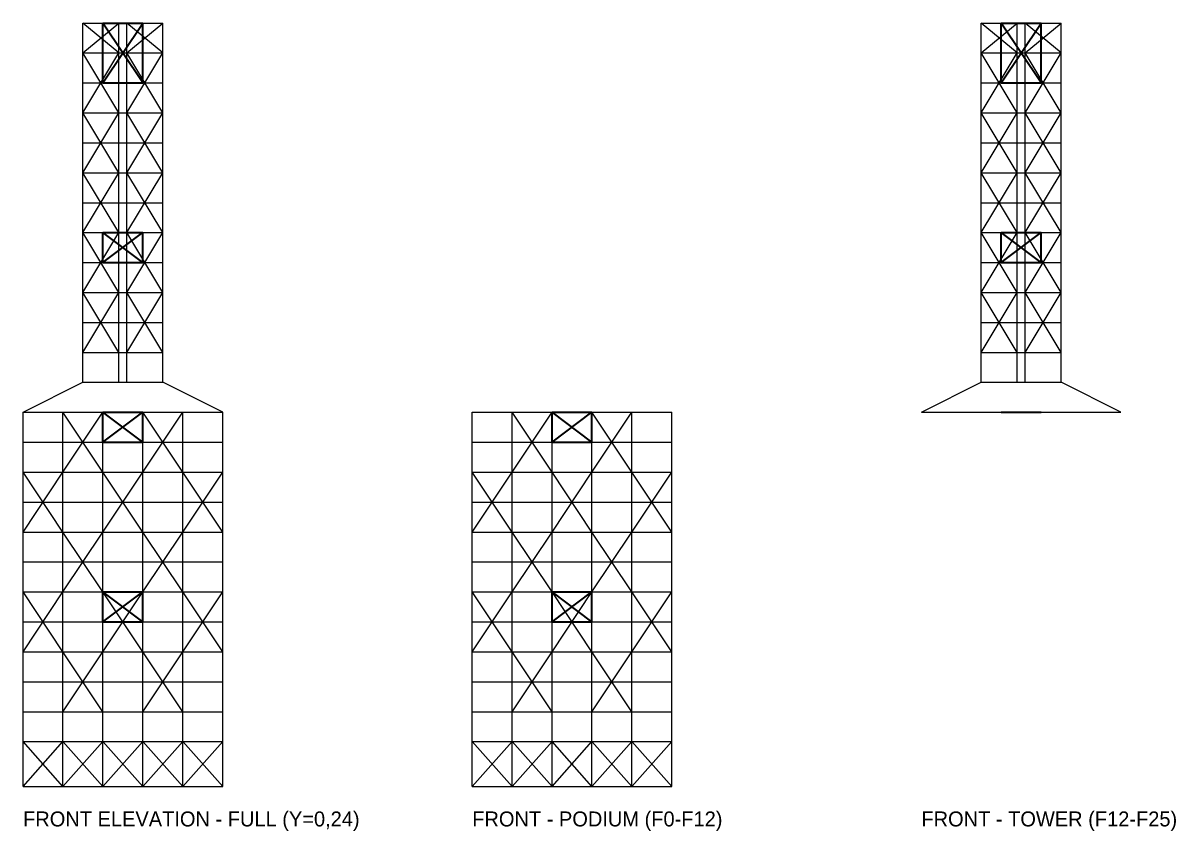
# Model space of a CAD drawing. Header units: metres. Extents: x -300 to 244, y -1173 to 40.
# Drawn here: x 0 to 231, y -158.9 to 3 of the extents above; entities that cross this region are included whole.
import ezdxf

# ---------------------------------------------------------------- set-up
doc = ezdxf.new("R2010")
doc.units = ezdxf.units.M
for name, color, linetype, lineweight in [('VIEW_BRACE', 1, 'Continuous', 18), ('VIEW_BRIDGE', 6, 'Continuous', 35), ('VIEW_FRONT', 5, 'Continuous', 25), ('VIEW_TITLE', 7, 'Continuous', 0)]:
    doc.layers.add(name, color=color, linetype=linetype, lineweight=lineweight)

msp = doc.modelspace()

# ---------------------------------------------------------------- linework, layer by layer
at = {"layer": 'VIEW_BRACE'}
for p, q in [((12, -15), (19.2, -3)), ((19.2, -15), (12, -3)), ((12, -15), (19.2, -3)), ((19.2, -15), (12, -3)), ((20.8, -15), (28, -3)), ((28, -15), (20.8, -3)), ((20.8, -15), (28, -3)), ((28, -15), (20.8, -3)), ((192, -15), (199.2, -3)), ((199.2, -15), (192, -3)), ((192, -15), (199.2, -3)), ((199.2, -15), (192, -3)), ((200.8, -15), (208, -3)), ((208, -15), (200.8, -3)), ((200.8, -15), (208, -3)), ((208, -15), (200.8, -3)), ((12, -27), (19.2, -15)), ((19.2, -27), (12, -15)), ((12, -27), (19.2, -15)), ((19.2, -27), (12, -15)), ((20.8, -27), (28, -15)), ((28, -27), (20.8, -15)), ((20.8, -27), (28, -15)), ((28, -27), (20.8, -15)), ((192, -27), (199.2, -15)), ((199.2, -27), (192, -15)), ((192, -27), (199.2, -15)), ((199.2, -27), (192, -15)), ((200.8, -27), (208, -15)), ((208, -27), (200.8, -15)), ((200.8, -27), (208, -15)), ((208, -27), (200.8, -15)), ((12, -39), (19.2, -27)), ((19.2, -39), (12, -27)), ((12, -39), (19.2, -27)), ((19.2, -39), (12, -27)), ((20.8, -39), (28, -27)), ((28, -39), (20.8, -27)), ((20.8, -39), (28, -27)), ((28, -39), (20.8, -27)), ((192, -39), (199.2, -27)), ((199.2, -39), (192, -27)), ((192, -39), (199.2, -27)), ((199.2, -39), (192, -27)), ((200.8, -39), (208, -27)), ((208, -39), (200.8, -27)), ((200.8, -39), (208, -27)), ((208, -39), (200.8, -27)), ((12, -51), (19.2, -39)), ((19.2, -51), (12, -39)), ((12, -51), (19.2, -39)), ((19.2, -51), (12, -39)), ((20.8, -51), (28, -39)), ((28, -51), (20.8, -39)), ((20.8, -51), (28, -39)), ((28, -51), (20.8, -39)), ((192, -51), (199.2, -39)), ((199.2, -51), (192, -39)), ((192, -51), (199.2, -39)), ((199.2, -51), (192, -39)), ((200.8, -51), (208, -39)), ((208, -51), (200.8, -39)), ((200.8, -51), (208, -39)), ((208, -51), (200.8, -39)), ((12, -63), (19.2, -51)), ((19.2, -63), (12, -51)), ((12, -63), (19.2, -51)), ((19.2, -63), (12, -51)), ((20.8, -63), (28, -51)), ((28, -63), (20.8, -51)), ((20.8, -63), (28, -51)), ((28, -63), (20.8, -51)), ((192, -63), (199.2, -51)), ((199.2, -63), (192, -51)), ((192, -63), (199.2, -51)), ((199.2, -63), (192, -51)), ((200.8, -63), (208, -51)), ((208, -63), (200.8, -51)), ((200.8, -63), (208, -51)), ((208, -63), (200.8, -51)), ((0, -75), (12, -69)), ((0, -75), (12, -69)), ((40, -75), (28, -69)), ((40, -75), (28, -69)), ((180, -75), (192, -69)), ((180, -75), (192, -69)), ((220, -75), (208, -69)), ((220, -75), (208, -69)), ((8, -87), (16, -75)), ((16, -87), (8, -75)), ((8, -87), (16, -75)), ((16, -87), (8, -75)), ((24, -87), (32, -75)), ((32, -87), (24, -75)), ((24, -87), (32, -75)), ((32, -87), (24, -75)), ((98, -87), (106, -75)), ((106, -87), (98, -75)), ((98, -87), (106, -75)), ((106, -87), (98, -75)), ((114, -87), (122, -75)), ((122, -87), (114, -75)), ((114, -87), (122, -75)), ((122, -87), (114, -75)), ((0, -99), (8, -87)), ((8, -99), (0, -87)), ((0, -99), (8, -87)), ((8, -99), (0, -87)), ((16, -99), (24, -87)), ((24, -99), (16, -87)), ((16, -99), (24, -87)), ((24, -99), (16, -87)), ((32, -99), (40, -87)), ((40, -99), (32, -87)), ((32, -99), (40, -87)), ((40, -99), (32, -87)), ((90, -99), (98, -87)), ((98, -99), (90, -87)), ((90, -99), (98, -87)), ((98, -99), (90, -87)), ((106, -99), (114, -87)), ((114, -99), (106, -87)), ((106, -99), (114, -87)), ((114, -99), (106, -87)), ((122, -99), (130, -87)), ((130, -99), (122, -87)), ((122, -99), (130, -87)), ((130, -99), (122, -87)), ((8, -111), (16, -99)), ((16, -111), (8, -99)), ((8, -111), (16, -99)), ((16, -111), (8, -99)), ((24, -111), (32, -99)), ((32, -111), (24, -99)), ((24, -111), (32, -99)), ((32, -111), (24, -99)), ((98, -111), (106, -99)), ((106, -111), (98, -99)), ((98, -111), (106, -99)), ((106, -111), (98, -99)), ((114, -111), (122, -99)), ((122, -111), (114, -99)), ((114, -111), (122, -99)), ((122, -111), (114, -99)), ((0, -123), (8, -111)), ((8, -123), (0, -111)), ((0, -123), (8, -111)), ((8, -123), (0, -111)), ((16, -123), (24, -111)), ((24, -123), (16, -111)), ((16, -123), (24, -111)), ((24, -123), (16, -111)), ((32, -123), (40, -111)), ((40, -123), (32, -111)), ((32, -123), (40, -111)), ((40, -123), (32, -111)), ((90, -123), (98, -111)), ((98, -123), (90, -111)), ((90, -123), (98, -111)), ((98, -123), (90, -111)), ((106, -123), (114, -111)), ((114, -123), (106, -111)), ((106, -123), (114, -111)), ((114, -123), (106, -111)), ((122, -123), (130, -111)), ((130, -123), (122, -111)), ((122, -123), (130, -111)), ((130, -123), (122, -111)), ((8, -135), (16, -123)), ((16, -135), (8, -123)), ((8, -135), (16, -123)), ((16, -135), (8, -123)), ((24, -135), (32, -123)), ((32, -135), (24, -123)), ((24, -135), (32, -123)), ((32, -135), (24, -123)), ((98, -135), (106, -123)), ((106, -135), (98, -123)), ((98, -135), (106, -123)), ((106, -135), (98, -123)), ((114, -135), (122, -123)), ((122, -135), (114, -123)), ((114, -135), (122, -123)), ((122, -135), (114, -123)), ((0, -150), (8, -141)), ((8, -150), (0, -141)), ((0, -150), (8, -141)), ((8, -150), (0, -141)), ((8, -150), (16, -141)), ((16, -150), (8, -141)), ((8, -150), (16, -141)), ((16, -150), (8, -141)), ((16, -150), (24, -141)), ((24, -150), (16, -141)), ((16, -150), (24, -141)), ((24, -150), (16, -141)), ((24, -150), (32, -141)), ((32, -150), (24, -141)), ((24, -150), (32, -141)), ((32, -150), (24, -141)), ((32, -150), (40, -141)), ((40, -150), (32, -141)), ((32, -150), (40, -141)), ((40, -150), (32, -141)), ((90, -150), (98, -141)), ((98, -150), (90, -141)), ((90, -150), (98, -141)), ((98, -150), (90, -141)), ((98, -150), (106, -141)), ((106, -150), (98, -141)), ((98, -150), (106, -141)), ((106, -150), (98, -141)), ((106, -150), (114, -141)), ((114, -150), (106, -141)), ((106, -150), (114, -141)), ((114, -150), (106, -141)), ((114, -150), (122, -141)), ((122, -150), (114, -141)), ((114, -150), (122, -141)), ((122, -150), (114, -141)), ((122, -150), (130, -141)), ((130, -150), (122, -141)), ((122, -150), (130, -141)), ((130, -150), (122, -141))]:
    msp.add_line(p, q, dxfattribs=at)
at = {"layer": 'VIEW_BRIDGE'}
for p, q in [((16, 3), (24, 3)), ((16, -9), (16, 3)), ((16, -9), (24, 3)), ((24, -9), (16, 3)), ((24, -9), (24, 3)), ((196, 3), (204, 3)), ((196, -9), (196, 3)), ((196, -9), (204, 3)), ((204, -9), (196, 3)), ((204, -9), (204, 3)), ((16, -9), (24, -9)), ((196, -9), (204, -9)), ((16, -39), (24, -39)), ((16, -45), (16, -39)), ((16, -45), (24, -39)), ((24, -45), (16, -39)), ((24, -45), (24, -39)), ((196, -39), (204, -39)), ((196, -45), (196, -39)), ((196, -45), (204, -39)), ((204, -45), (196, -39)), ((204, -45), (204, -39)), ((16, -45), (24, -45)), ((196, -45), (204, -45)), ((16, -75), (24, -75)), ((16, -81), (16, -75)), ((16, -81), (24, -75)), ((24, -81), (16, -75)), ((24, -81), (24, -75)), ((106, -75), (114, -75)), ((106, -81), (106, -75)), ((106, -81), (114, -75)), ((114, -81), (106, -75)), ((114, -81), (114, -75)), ((196, -75), (204, -75)), ((16, -81), (24, -81)), ((106, -81), (114, -81)), ((16, -111), (24, -111)), ((16, -117), (16, -111)), ((16, -117), (24, -111)), ((24, -117), (16, -111)), ((24, -117), (24, -111)), ((106, -111), (114, -111)), ((106, -117), (106, -111)), ((106, -117), (114, -111)), ((114, -117), (106, -111)), ((114, -117), (114, -111)), ((16, -117), (24, -117)), ((106, -117), (114, -117))]:
    msp.add_line(p, q, dxfattribs=at)
at = {"layer": 'VIEW_FRONT'}
for p, q in [((12, 3), (19.2, 3)), ((12, -3), (12, 3)), ((12, -3), (19.2, 3)), ((19.2, -3), (12, 3)), ((12, 3), (19.2, 3)), ((12, -3), (12, 3)), ((12, -3), (19.2, 3)), ((19.2, -3), (12, 3)), ((19.2, 3), (20.8, 3)), ((19.2, -3), (19.2, 3)), ((19.2, 3), (20.8, 3)), ((19.2, -3), (19.2, 3)), ((20.8, 3), (28, 3)), ((20.8, -3), (20.8, 3)), ((20.8, -3), (28, 3)), ((28, -3), (20.8, 3)), ((20.8, 3), (28, 3)), ((20.8, -3), (20.8, 3)), ((20.8, -3), (28, 3)), ((28, -3), (20.8, 3)), ((28, -3), (28, 3)), ((28, -3), (28, 3)), ((192, 3), (199.2, 3)), ((192, -3), (192, 3)), ((192, -3), (199.2, 3)), ((199.2, -3), (192, 3)), ((192, 3), (199.2, 3)), ((192, -3), (192, 3)), ((192, -3), (199.2, 3)), ((199.2, -3), (192, 3)), ((199.2, 3), (200.8, 3)), ((199.2, -3), (199.2, 3)), ((199.2, 3), (200.8, 3)), ((199.2, -3), (199.2, 3)), ((200.8, 3), (208, 3)), ((200.8, -3), (200.8, 3)), ((200.8, -3), (208, 3)), ((208, -3), (200.8, 3)), ((200.8, 3), (208, 3)), ((200.8, -3), (200.8, 3)), ((200.8, -3), (208, 3)), ((208, -3), (200.8, 3)), ((208, -3), (208, 3)), ((208, -3), (208, 3)), ((12, -3), (19.2, -3)), ((12, -9), (12, -3)), ((12, -3), (19.2, -3)), ((12, -9), (12, -3)), ((19.2, -3), (20.8, -3)), ((19.2, -9), (19.2, -3)), ((19.2, -3), (20.8, -3)), ((19.2, -9), (19.2, -3)), ((20.8, -3), (28, -3)), ((20.8, -9), (20.8, -3)), ((20.8, -3), (28, -3)), ((20.8, -9), (20.8, -3)), ((28, -9), (28, -3)), ((28, -9), (28, -3)), ((192, -3), (199.2, -3)), ((192, -9), (192, -3)), ((192, -3), (199.2, -3)), ((192, -9), (192, -3)), ((199.2, -3), (200.8, -3)), ((199.2, -9), (199.2, -3)), ((199.2, -3), (200.8, -3)), ((199.2, -9), (199.2, -3)), ((200.8, -3), (208, -3)), ((200.8, -9), (200.8, -3)), ((200.8, -3), (208, -3)), ((200.8, -9), (200.8, -3)), ((208, -9), (208, -3)), ((208, -9), (208, -3)), ((12, -9), (19.2, -9)), ((12, -15), (12, -9)), ((12, -9), (19.2, -9)), ((12, -15), (12, -9)), ((19.2, -9), (20.8, -9)), ((19.2, -15), (19.2, -9)), ((19.2, -9), (20.8, -9)), ((19.2, -15), (19.2, -9)), ((20.8, -9), (28, -9)), ((20.8, -15), (20.8, -9)), ((20.8, -9), (28, -9)), ((20.8, -15), (20.8, -9)), ((28, -15), (28, -9)), ((28, -15), (28, -9)), ((192, -9), (199.2, -9)), ((192, -15), (192, -9)), ((192, -9), (199.2, -9)), ((192, -15), (192, -9)), ((199.2, -9), (200.8, -9)), ((199.2, -15), (199.2, -9)), ((199.2, -9), (200.8, -9)), ((199.2, -15), (199.2, -9)), ((200.8, -9), (208, -9)), ((200.8, -15), (200.8, -9)), ((200.8, -9), (208, -9)), ((200.8, -15), (200.8, -9)), ((208, -15), (208, -9)), ((208, -15), (208, -9)), ((12, -15), (19.2, -15)), ((12, -21), (12, -15)), ((12, -15), (19.2, -15)), ((12, -21), (12, -15)), ((19.2, -15), (20.8, -15)), ((19.2, -21), (19.2, -15)), ((19.2, -15), (20.8, -15)), ((19.2, -21), (19.2, -15)), ((20.8, -15), (28, -15)), ((20.8, -21), (20.8, -15)), ((20.8, -15), (28, -15)), ((20.8, -21), (20.8, -15)), ((28, -21), (28, -15)), ((28, -21), (28, -15)), ((192, -15), (199.2, -15)), ((192, -21), (192, -15)), ((192, -15), (199.2, -15)), ((192, -21), (192, -15)), ((199.2, -15), (200.8, -15)), ((199.2, -21), (199.2, -15)), ((199.2, -15), (200.8, -15)), ((199.2, -21), (199.2, -15)), ((200.8, -15), (208, -15)), ((200.8, -21), (200.8, -15)), ((200.8, -15), (208, -15)), ((200.8, -21), (200.8, -15)), ((208, -21), (208, -15)), ((208, -21), (208, -15)), ((12, -21), (19.2, -21)), ((12, -27), (12, -21)), ((12, -21), (19.2, -21)), ((12, -27), (12, -21)), ((19.2, -21), (20.8, -21)), ((19.2, -27), (19.2, -21)), ((19.2, -21), (20.8, -21)), ((19.2, -27), (19.2, -21)), ((20.8, -21), (28, -21)), ((20.8, -27), (20.8, -21)), ((20.8, -21), (28, -21)), ((20.8, -27), (20.8, -21)), ((28, -27), (28, -21)), ((28, -27), (28, -21)), ((192, -21), (199.2, -21)), ((192, -27), (192, -21)), ((192, -21), (199.2, -21)), ((192, -27), (192, -21)), ((199.2, -21), (200.8, -21)), ((199.2, -27), (199.2, -21)), ((199.2, -21), (200.8, -21)), ((199.2, -27), (199.2, -21)), ((200.8, -21), (208, -21)), ((200.8, -27), (200.8, -21)), ((200.8, -21), (208, -21)), ((200.8, -27), (200.8, -21)), ((208, -27), (208, -21)), ((208, -27), (208, -21)), ((12, -27), (19.2, -27)), ((12, -33), (12, -27)), ((12, -27), (19.2, -27)), ((12, -33), (12, -27)), ((19.2, -27), (20.8, -27)), ((19.2, -33), (19.2, -27)), ((19.2, -27), (20.8, -27)), ((19.2, -33), (19.2, -27)), ((20.8, -27), (28, -27)), ((20.8, -33), (20.8, -27)), ((20.8, -27), (28, -27)), ((20.8, -33), (20.8, -27)), ((28, -33), (28, -27)), ((28, -33), (28, -27)), ((192, -27), (199.2, -27)), ((192, -33), (192, -27)), ((192, -27), (199.2, -27)), ((192, -33), (192, -27)), ((199.2, -27), (200.8, -27)), ((199.2, -33), (199.2, -27)), ((199.2, -27), (200.8, -27)), ((199.2, -33), (199.2, -27)), ((200.8, -27), (208, -27)), ((200.8, -33), (200.8, -27)), ((200.8, -27), (208, -27)), ((200.8, -33), (200.8, -27)), ((208, -33), (208, -27)), ((208, -33), (208, -27)), ((12, -33), (19.2, -33)), ((12, -39), (12, -33)), ((12, -33), (19.2, -33)), ((12, -39), (12, -33)), ((19.2, -33), (20.8, -33)), ((19.2, -39), (19.2, -33)), ((19.2, -33), (20.8, -33)), ((19.2, -39), (19.2, -33)), ((20.8, -33), (28, -33)), ((20.8, -39), (20.8, -33)), ((20.8, -33), (28, -33)), ((20.8, -39), (20.8, -33)), ((28, -39), (28, -33)), ((28, -39), (28, -33)), ((192, -33), (199.2, -33)), ((192, -39), (192, -33)), ((192, -33), (199.2, -33)), ((192, -39), (192, -33)), ((199.2, -33), (200.8, -33)), ((199.2, -39), (199.2, -33)), ((199.2, -33), (200.8, -33)), ((199.2, -39), (199.2, -33)), ((200.8, -33), (208, -33)), ((200.8, -39), (200.8, -33)), ((200.8, -33), (208, -33)), ((200.8, -39), (200.8, -33)), ((208, -39), (208, -33)), ((208, -39), (208, -33)), ((12, -39), (19.2, -39)), ((12, -45), (12, -39)), ((12, -39), (19.2, -39)), ((12, -45), (12, -39)), ((19.2, -39), (20.8, -39)), ((19.2, -45), (19.2, -39)), ((19.2, -39), (20.8, -39)), ((19.2, -45), (19.2, -39)), ((20.8, -39), (28, -39)), ((20.8, -45), (20.8, -39)), ((20.8, -39), (28, -39)), ((20.8, -45), (20.8, -39)), ((28, -45), (28, -39)), ((28, -45), (28, -39)), ((192, -39), (199.2, -39)), ((192, -45), (192, -39)), ((192, -39), (199.2, -39)), ((192, -45), (192, -39)), ((199.2, -39), (200.8, -39)), ((199.2, -45), (199.2, -39)), ((199.2, -39), (200.8, -39)), ((199.2, -45), (199.2, -39)), ((200.8, -39), (208, -39)), ((200.8, -45), (200.8, -39)), ((200.8, -39), (208, -39)), ((200.8, -45), (200.8, -39)), ((208, -45), (208, -39)), ((208, -45), (208, -39)), ((12, -45), (19.2, -45)), ((12, -51), (12, -45)), ((12, -45), (19.2, -45)), ((12, -51), (12, -45)), ((19.2, -45), (20.8, -45)), ((19.2, -51), (19.2, -45)), ((19.2, -45), (20.8, -45)), ((19.2, -51), (19.2, -45)), ((20.8, -45), (28, -45)), ((20.8, -51), (20.8, -45)), ((20.8, -45), (28, -45)), ((20.8, -51), (20.8, -45)), ((28, -51), (28, -45)), ((28, -51), (28, -45)), ((192, -45), (199.2, -45)), ((192, -51), (192, -45)), ((192, -45), (199.2, -45)), ((192, -51), (192, -45)), ((199.2, -45), (200.8, -45)), ((199.2, -51), (199.2, -45)), ((199.2, -45), (200.8, -45)), ((199.2, -51), (199.2, -45)), ((200.8, -45), (208, -45)), ((200.8, -51), (200.8, -45)), ((200.8, -45), (208, -45)), ((200.8, -51), (200.8, -45)), ((208, -51), (208, -45)), ((208, -51), (208, -45)), ((12, -51), (19.2, -51)), ((12, -57), (12, -51)), ((12, -51), (19.2, -51)), ((12, -57), (12, -51)), ((19.2, -51), (20.8, -51)), ((19.2, -57), (19.2, -51)), ((19.2, -51), (20.8, -51)), ((19.2, -57), (19.2, -51)), ((20.8, -51), (28, -51)), ((20.8, -57), (20.8, -51)), ((20.8, -51), (28, -51)), ((20.8, -57), (20.8, -51)), ((28, -57), (28, -51)), ((28, -57), (28, -51)), ((192, -51), (199.2, -51)), ((192, -57), (192, -51)), ((192, -51), (199.2, -51)), ((192, -57), (192, -51)), ((199.2, -51), (200.8, -51)), ((199.2, -57), (199.2, -51)), ((199.2, -51), (200.8, -51)), ((199.2, -57), (199.2, -51)), ((200.8, -51), (208, -51)), ((200.8, -57), (200.8, -51)), ((200.8, -51), (208, -51)), ((200.8, -57), (200.8, -51)), ((208, -57), (208, -51)), ((208, -57), (208, -51)), ((12, -57), (19.2, -57)), ((12, -63), (12, -57)), ((12, -57), (19.2, -57)), ((12, -63), (12, -57)), ((19.2, -57), (20.8, -57)), ((19.2, -63), (19.2, -57)), ((19.2, -57), (20.8, -57)), ((19.2, -63), (19.2, -57)), ((20.8, -57), (28, -57)), ((20.8, -63), (20.8, -57)), ((20.8, -57), (28, -57)), ((20.8, -63), (20.8, -57)), ((28, -63), (28, -57)), ((28, -63), (28, -57)), ((192, -57), (199.2, -57)), ((192, -63), (192, -57)), ((192, -57), (199.2, -57)), ((192, -63), (192, -57)), ((199.2, -57), (200.8, -57)), ((199.2, -63), (199.2, -57)), ((199.2, -57), (200.8, -57)), ((199.2, -63), (199.2, -57)), ((200.8, -57), (208, -57)), ((200.8, -63), (200.8, -57)), ((200.8, -57), (208, -57)), ((200.8, -63), (200.8, -57)), ((208, -63), (208, -57)), ((208, -63), (208, -57)), ((12, -63), (19.2, -63)), ((12, -69), (12, -63)), ((12, -63), (19.2, -63)), ((12, -69), (12, -63)), ((19.2, -63), (20.8, -63)), ((19.2, -69), (19.2, -63)), ((19.2, -63), (20.8, -63)), ((19.2, -69), (19.2, -63)), ((20.8, -63), (28, -63)), ((20.8, -69), (20.8, -63)), ((20.8, -63), (28, -63)), ((20.8, -69), (20.8, -63)), ((28, -69), (28, -63)), ((28, -69), (28, -63)), ((192, -63), (199.2, -63)), ((192, -69), (192, -63)), ((192, -63), (199.2, -63)), ((192, -69), (192, -63)), ((199.2, -63), (200.8, -63)), ((199.2, -69), (199.2, -63)), ((199.2, -63), (200.8, -63)), ((199.2, -69), (199.2, -63)), ((200.8, -63), (208, -63)), ((200.8, -69), (200.8, -63)), ((200.8, -63), (208, -63)), ((200.8, -69), (200.8, -63)), ((208, -69), (208, -63)), ((208, -69), (208, -63)), ((12, -69), (19.2, -69)), ((12, -69), (19.2, -69)), ((19.2, -69), (20.8, -69)), ((19.2, -69), (20.8, -69)), ((20.8, -69), (28, -69)), ((20.8, -69), (28, -69)), ((192, -69), (199.2, -69)), ((192, -69), (199.2, -69)), ((199.2, -69), (200.8, -69)), ((199.2, -69), (200.8, -69)), ((200.8, -69), (208, -69)), ((200.8, -69), (208, -69)), ((0, -75), (8, -75)), ((0, -81), (0, -75)), ((0, -75), (8, -75)), ((0, -81), (0, -75)), ((8, -75), (16, -75)), ((8, -81), (8, -75)), ((8, -75), (16, -75)), ((8, -81), (8, -75)), ((16, -75), (24, -75)), ((16, -81), (16, -75)), ((16, -75), (24, -75)), ((16, -81), (16, -75)), ((24, -75), (32, -75)), ((24, -81), (24, -75)), ((24, -75), (32, -75)), ((24, -81), (24, -75)), ((32, -75), (40, -75)), ((32, -81), (32, -75)), ((32, -75), (40, -75)), ((32, -81), (32, -75)), ((40, -81), (40, -75)), ((40, -81), (40, -75)), ((90, -75), (98, -75)), ((90, -81), (90, -75)), ((90, -75), (98, -75)), ((90, -81), (90, -75)), ((98, -75), (106, -75)), ((98, -81), (98, -75)), ((98, -75), (106, -75)), ((98, -81), (98, -75)), ((106, -75), (114, -75)), ((106, -81), (106, -75)), ((106, -75), (114, -75)), ((106, -81), (106, -75)), ((114, -75), (122, -75)), ((114, -81), (114, -75)), ((114, -75), (122, -75)), ((114, -81), (114, -75)), ((122, -75), (130, -75)), ((122, -81), (122, -75)), ((122, -75), (130, -75)), ((122, -81), (122, -75)), ((130, -81), (130, -75)), ((130, -81), (130, -75)), ((180, -75), (188, -75)), ((180, -75), (188, -75)), ((188, -75), (196, -75)), ((188, -75), (196, -75)), ((196, -75), (204, -75)), ((196, -75), (204, -75)), ((204, -75), (212, -75)), ((204, -75), (212, -75)), ((212, -75), (220, -75)), ((212, -75), (220, -75)), ((0, -81), (8, -81)), ((0, -87), (0, -81)), ((0, -81), (8, -81)), ((0, -87), (0, -81)), ((8, -81), (16, -81)), ((8, -87), (8, -81)), ((8, -81), (16, -81)), ((8, -87), (8, -81)), ((16, -81), (24, -81)), ((16, -87), (16, -81)), ((16, -81), (24, -81)), ((16, -87), (16, -81)), ((24, -81), (32, -81)), ((24, -87), (24, -81)), ((24, -81), (32, -81)), ((24, -87), (24, -81)), ((32, -81), (40, -81)), ((32, -87), (32, -81)), ((32, -81), (40, -81)), ((32, -87), (32, -81)), ((40, -87), (40, -81)), ((40, -87), (40, -81)), ((90, -81), (98, -81)), ((90, -87), (90, -81)), ((90, -81), (98, -81)), ((90, -87), (90, -81)), ((98, -81), (106, -81)), ((98, -87), (98, -81)), ((98, -81), (106, -81)), ((98, -87), (98, -81)), ((106, -81), (114, -81)), ((106, -87), (106, -81)), ((106, -81), (114, -81)), ((106, -87), (106, -81)), ((114, -81), (122, -81)), ((114, -87), (114, -81)), ((114, -81), (122, -81)), ((114, -87), (114, -81)), ((122, -81), (130, -81)), ((122, -87), (122, -81)), ((122, -81), (130, -81)), ((122, -87), (122, -81)), ((130, -87), (130, -81)), ((130, -87), (130, -81)), ((0, -87), (8, -87)), ((0, -93), (0, -87)), ((0, -87), (8, -87)), ((0, -93), (0, -87)), ((8, -87), (16, -87)), ((8, -93), (8, -87)), ((8, -87), (16, -87)), ((8, -93), (8, -87)), ((16, -87), (24, -87)), ((16, -93), (16, -87)), ((16, -87), (24, -87)), ((16, -93), (16, -87)), ((24, -87), (32, -87)), ((24, -93), (24, -87)), ((24, -87), (32, -87)), ((24, -93), (24, -87)), ((32, -87), (40, -87)), ((32, -93), (32, -87)), ((32, -87), (40, -87)), ((32, -93), (32, -87)), ((40, -93), (40, -87)), ((40, -93), (40, -87)), ((90, -87), (98, -87)), ((90, -93), (90, -87)), ((90, -87), (98, -87)), ((90, -93), (90, -87)), ((98, -87), (106, -87)), ((98, -93), (98, -87)), ((98, -87), (106, -87)), ((98, -93), (98, -87)), ((106, -87), (114, -87)), ((106, -93), (106, -87)), ((106, -87), (114, -87)), ((106, -93), (106, -87)), ((114, -87), (122, -87)), ((114, -93), (114, -87)), ((114, -87), (122, -87)), ((114, -93), (114, -87)), ((122, -87), (130, -87)), ((122, -93), (122, -87)), ((122, -87), (130, -87)), ((122, -93), (122, -87)), ((130, -93), (130, -87)), ((130, -93), (130, -87)), ((0, -93), (8, -93)), ((0, -99), (0, -93)), ((0, -93), (8, -93)), ((0, -99), (0, -93)), ((8, -93), (16, -93)), ((8, -99), (8, -93)), ((8, -93), (16, -93)), ((8, -99), (8, -93)), ((16, -93), (24, -93)), ((16, -99), (16, -93)), ((16, -93), (24, -93)), ((16, -99), (16, -93)), ((24, -93), (32, -93)), ((24, -99), (24, -93)), ((24, -93), (32, -93)), ((24, -99), (24, -93)), ((32, -93), (40, -93)), ((32, -99), (32, -93)), ((32, -93), (40, -93)), ((32, -99), (32, -93)), ((40, -99), (40, -93)), ((40, -99), (40, -93)), ((90, -93), (98, -93)), ((90, -99), (90, -93)), ((90, -93), (98, -93)), ((90, -99), (90, -93)), ((98, -93), (106, -93)), ((98, -99), (98, -93)), ((98, -93), (106, -93)), ((98, -99), (98, -93)), ((106, -93), (114, -93)), ((106, -99), (106, -93)), ((106, -93), (114, -93)), ((106, -99), (106, -93)), ((114, -93), (122, -93)), ((114, -99), (114, -93)), ((114, -93), (122, -93)), ((114, -99), (114, -93)), ((122, -93), (130, -93)), ((122, -99), (122, -93)), ((122, -93), (130, -93)), ((122, -99), (122, -93)), ((130, -99), (130, -93)), ((130, -99), (130, -93)), ((0, -99), (8, -99)), ((0, -105), (0, -99)), ((0, -99), (8, -99)), ((0, -105), (0, -99)), ((8, -99), (16, -99)), ((8, -105), (8, -99)), ((8, -99), (16, -99)), ((8, -105), (8, -99)), ((16, -99), (24, -99)), ((16, -105), (16, -99)), ((16, -99), (24, -99)), ((16, -105), (16, -99)), ((24, -99), (32, -99)), ((24, -105), (24, -99)), ((24, -99), (32, -99)), ((24, -105), (24, -99)), ((32, -99), (40, -99)), ((32, -105), (32, -99)), ((32, -99), (40, -99)), ((32, -105), (32, -99)), ((40, -105), (40, -99)), ((40, -105), (40, -99)), ((90, -99), (98, -99)), ((90, -105), (90, -99)), ((90, -99), (98, -99)), ((90, -105), (90, -99)), ((98, -99), (106, -99)), ((98, -105), (98, -99)), ((98, -99), (106, -99)), ((98, -105), (98, -99)), ((106, -99), (114, -99)), ((106, -105), (106, -99)), ((106, -99), (114, -99)), ((106, -105), (106, -99)), ((114, -99), (122, -99)), ((114, -105), (114, -99)), ((114, -99), (122, -99)), ((114, -105), (114, -99)), ((122, -99), (130, -99)), ((122, -105), (122, -99)), ((122, -99), (130, -99)), ((122, -105), (122, -99)), ((130, -105), (130, -99)), ((130, -105), (130, -99)), ((0, -105), (8, -105)), ((0, -111), (0, -105)), ((0, -105), (8, -105)), ((0, -111), (0, -105)), ((8, -105), (16, -105)), ((8, -111), (8, -105)), ((8, -105), (16, -105)), ((8, -111), (8, -105)), ((16, -105), (24, -105)), ((16, -111), (16, -105)), ((16, -105), (24, -105)), ((16, -111), (16, -105)), ((24, -105), (32, -105)), ((24, -111), (24, -105)), ((24, -105), (32, -105)), ((24, -111), (24, -105)), ((32, -105), (40, -105)), ((32, -111), (32, -105)), ((32, -105), (40, -105)), ((32, -111), (32, -105)), ((40, -111), (40, -105)), ((40, -111), (40, -105)), ((90, -105), (98, -105)), ((90, -111), (90, -105)), ((90, -105), (98, -105)), ((90, -111), (90, -105)), ((98, -105), (106, -105)), ((98, -111), (98, -105)), ((98, -105), (106, -105)), ((98, -111), (98, -105)), ((106, -105), (114, -105)), ((106, -111), (106, -105)), ((106, -105), (114, -105)), ((106, -111), (106, -105)), ((114, -105), (122, -105)), ((114, -111), (114, -105)), ((114, -105), (122, -105)), ((114, -111), (114, -105)), ((122, -105), (130, -105)), ((122, -111), (122, -105)), ((122, -105), (130, -105)), ((122, -111), (122, -105)), ((130, -111), (130, -105)), ((130, -111), (130, -105)), ((0, -111), (8, -111)), ((0, -117), (0, -111)), ((0, -111), (8, -111)), ((0, -117), (0, -111)), ((8, -111), (16, -111)), ((8, -117), (8, -111)), ((8, -111), (16, -111)), ((8, -117), (8, -111)), ((16, -111), (24, -111)), ((16, -117), (16, -111)), ((16, -111), (24, -111)), ((16, -117), (16, -111)), ((24, -111), (32, -111)), ((24, -117), (24, -111)), ((24, -111), (32, -111)), ((24, -117), (24, -111)), ((32, -111), (40, -111)), ((32, -117), (32, -111)), ((32, -111), (40, -111)), ((32, -117), (32, -111)), ((40, -117), (40, -111)), ((40, -117), (40, -111)), ((90, -111), (98, -111)), ((90, -117), (90, -111)), ((90, -111), (98, -111)), ((90, -117), (90, -111)), ((98, -111), (106, -111)), ((98, -117), (98, -111)), ((98, -111), (106, -111)), ((98, -117), (98, -111)), ((106, -111), (114, -111)), ((106, -117), (106, -111)), ((106, -111), (114, -111)), ((106, -117), (106, -111)), ((114, -111), (122, -111)), ((114, -117), (114, -111)), ((114, -111), (122, -111)), ((114, -117), (114, -111)), ((122, -111), (130, -111)), ((122, -117), (122, -111)), ((122, -111), (130, -111)), ((122, -117), (122, -111)), ((130, -117), (130, -111)), ((130, -117), (130, -111)), ((0, -117), (8, -117)), ((0, -123), (0, -117)), ((0, -117), (8, -117)), ((0, -123), (0, -117)), ((8, -117), (16, -117)), ((8, -123), (8, -117)), ((8, -117), (16, -117)), ((8, -123), (8, -117)), ((16, -117), (24, -117)), ((16, -123), (16, -117)), ((16, -117), (24, -117)), ((16, -123), (16, -117)), ((24, -117), (32, -117)), ((24, -123), (24, -117)), ((24, -117), (32, -117)), ((24, -123), (24, -117)), ((32, -117), (40, -117)), ((32, -123), (32, -117)), ((32, -117), (40, -117)), ((32, -123), (32, -117)), ((40, -123), (40, -117)), ((40, -123), (40, -117)), ((90, -117), (98, -117)), ((90, -123), (90, -117)), ((90, -117), (98, -117)), ((90, -123), (90, -117)), ((98, -117), (106, -117)), ((98, -123), (98, -117)), ((98, -117), (106, -117)), ((98, -123), (98, -117)), ((106, -117), (114, -117)), ((106, -123), (106, -117)), ((106, -117), (114, -117)), ((106, -123), (106, -117)), ((114, -117), (122, -117)), ((114, -123), (114, -117)), ((114, -117), (122, -117)), ((114, -123), (114, -117)), ((122, -117), (130, -117)), ((122, -123), (122, -117)), ((122, -117), (130, -117)), ((122, -123), (122, -117)), ((130, -123), (130, -117)), ((130, -123), (130, -117)), ((0, -123), (8, -123)), ((0, -129), (0, -123)), ((0, -123), (8, -123)), ((0, -129), (0, -123)), ((8, -123), (16, -123)), ((8, -129), (8, -123)), ((8, -123), (16, -123)), ((8, -129), (8, -123)), ((16, -123), (24, -123)), ((16, -129), (16, -123)), ((16, -123), (24, -123)), ((16, -129), (16, -123)), ((24, -123), (32, -123)), ((24, -129), (24, -123)), ((24, -123), (32, -123)), ((24, -129), (24, -123)), ((32, -123), (40, -123)), ((32, -129), (32, -123)), ((32, -123), (40, -123)), ((32, -129), (32, -123)), ((40, -129), (40, -123)), ((40, -129), (40, -123)), ((90, -123), (98, -123)), ((90, -129), (90, -123)), ((90, -123), (98, -123)), ((90, -129), (90, -123)), ((98, -123), (106, -123)), ((98, -129), (98, -123)), ((98, -123), (106, -123)), ((98, -129), (98, -123)), ((106, -123), (114, -123)), ((106, -129), (106, -123)), ((106, -123), (114, -123)), ((106, -129), (106, -123)), ((114, -123), (122, -123)), ((114, -129), (114, -123)), ((114, -123), (122, -123)), ((114, -129), (114, -123)), ((122, -123), (130, -123)), ((122, -129), (122, -123)), ((122, -123), (130, -123)), ((122, -129), (122, -123)), ((130, -129), (130, -123)), ((130, -129), (130, -123)), ((0, -129), (8, -129)), ((0, -135), (0, -129)), ((0, -129), (8, -129)), ((0, -135), (0, -129)), ((8, -129), (16, -129)), ((8, -135), (8, -129)), ((8, -129), (16, -129)), ((8, -135), (8, -129)), ((16, -129), (24, -129)), ((16, -135), (16, -129)), ((16, -129), (24, -129)), ((16, -135), (16, -129)), ((24, -129), (32, -129)), ((24, -135), (24, -129)), ((24, -129), (32, -129)), ((24, -135), (24, -129)), ((32, -129), (40, -129)), ((32, -135), (32, -129)), ((32, -129), (40, -129)), ((32, -135), (32, -129)), ((40, -135), (40, -129)), ((40, -135), (40, -129)), ((90, -129), (98, -129)), ((90, -135), (90, -129)), ((90, -129), (98, -129)), ((90, -135), (90, -129)), ((98, -129), (106, -129)), ((98, -135), (98, -129)), ((98, -129), (106, -129)), ((98, -135), (98, -129)), ((106, -129), (114, -129)), ((106, -135), (106, -129)), ((106, -129), (114, -129)), ((106, -135), (106, -129)), ((114, -129), (122, -129)), ((114, -135), (114, -129)), ((114, -129), (122, -129)), ((114, -135), (114, -129)), ((122, -129), (130, -129)), ((122, -135), (122, -129)), ((122, -129), (130, -129)), ((122, -135), (122, -129)), ((130, -135), (130, -129)), ((130, -135), (130, -129)), ((0, -135), (8, -135)), ((0, -141), (0, -135)), ((0, -135), (8, -135)), ((0, -141), (0, -135)), ((8, -135), (16, -135)), ((8, -141), (8, -135)), ((8, -135), (16, -135)), ((8, -141), (8, -135)), ((16, -135), (24, -135)), ((16, -141), (16, -135)), ((16, -135), (24, -135)), ((16, -141), (16, -135)), ((24, -135), (32, -135)), ((24, -141), (24, -135)), ((24, -135), (32, -135)), ((24, -141), (24, -135)), ((32, -135), (40, -135)), ((32, -141), (32, -135)), ((32, -135), (40, -135)), ((32, -141), (32, -135)), ((40, -141), (40, -135)), ((40, -141), (40, -135)), ((90, -135), (98, -135)), ((90, -141), (90, -135)), ((90, -135), (98, -135)), ((90, -141), (90, -135)), ((98, -135), (106, -135)), ((98, -141), (98, -135)), ((98, -135), (106, -135)), ((98, -141), (98, -135)), ((106, -135), (114, -135)), ((106, -141), (106, -135)), ((106, -135), (114, -135)), ((106, -141), (106, -135)), ((114, -135), (122, -135)), ((114, -141), (114, -135)), ((114, -135), (122, -135)), ((114, -141), (114, -135)), ((122, -135), (130, -135)), ((122, -141), (122, -135)), ((122, -135), (130, -135)), ((122, -141), (122, -135)), ((130, -141), (130, -135)), ((130, -141), (130, -135)), ((0, -141), (8, -141)), ((0, -150), (0, -141)), ((0, -141), (8, -141)), ((0, -150), (0, -141)), ((8, -141), (16, -141)), ((8, -150), (8, -141)), ((8, -141), (16, -141)), ((8, -150), (8, -141)), ((16, -141), (24, -141)), ((16, -150), (16, -141)), ((16, -141), (24, -141)), ((16, -150), (16, -141)), ((24, -141), (32, -141)), ((24, -150), (24, -141)), ((24, -141), (32, -141)), ((24, -150), (24, -141)), ((32, -141), (40, -141)), ((32, -150), (32, -141)), ((32, -141), (40, -141)), ((32, -150), (32, -141)), ((40, -150), (40, -141)), ((40, -150), (40, -141)), ((90, -141), (98, -141)), ((90, -150), (90, -141)), ((90, -141), (98, -141)), ((90, -150), (90, -141)), ((98, -141), (106, -141)), ((98, -150), (98, -141)), ((98, -141), (106, -141)), ((98, -150), (98, -141)), ((106, -141), (114, -141)), ((106, -150), (106, -141)), ((106, -141), (114, -141)), ((106, -150), (106, -141)), ((114, -141), (122, -141)), ((114, -150), (114, -141)), ((114, -141), (122, -141)), ((114, -150), (114, -141)), ((122, -141), (130, -141)), ((122, -150), (122, -141)), ((122, -141), (130, -141)), ((122, -150), (122, -141)), ((130, -150), (130, -141)), ((130, -150), (130, -141)), ((0, -150), (8, -150)), ((0, -150), (8, -150)), ((8, -150), (16, -150)), ((8, -150), (16, -150)), ((16, -150), (24, -150)), ((16, -150), (24, -150)), ((24, -150), (32, -150)), ((24, -150), (32, -150)), ((32, -150), (40, -150)), ((32, -150), (40, -150)), ((90, -150), (98, -150)), ((90, -150), (98, -150)), ((98, -150), (106, -150)), ((98, -150), (106, -150)), ((106, -150), (114, -150)), ((106, -150), (114, -150)), ((114, -150), (122, -150)), ((114, -150), (122, -150)), ((122, -150), (130, -150)), ((122, -150), (130, -150))]:
    msp.add_line(p, q, dxfattribs=at)

# ---------------------------------------------------------------- texts
at = {"layer": 'VIEW_TITLE'}
for s, p in [('FRONT ELEVATION - FULL (Y=0,24)', (0, -158)), ('FRONT - PODIUM (F0-F12)', (90, -158)), ('FRONT - TOWER (F12-F25)', (180, -158))]:
    msp.add_text(s, height=3, dxfattribs=at).set_placement(p)

doc.saveas('drawing.dxf')
